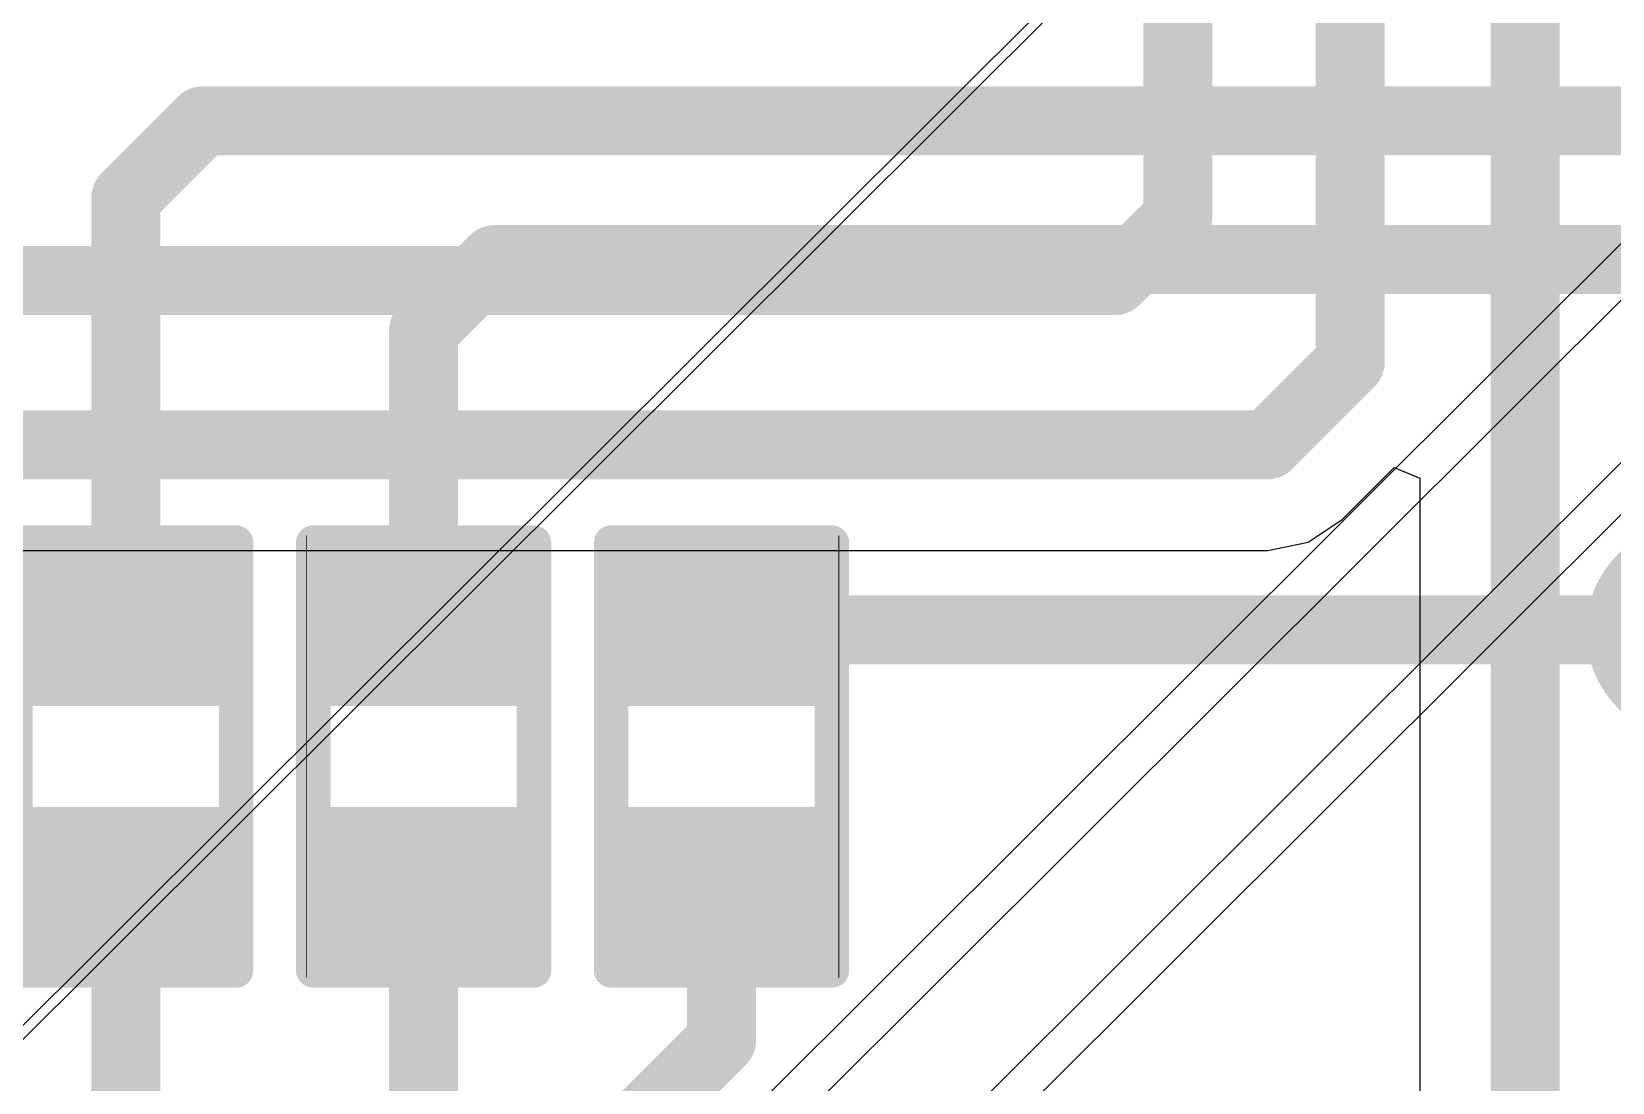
# Model space of a CAD drawing. Header units: inches. Extents: x -5 to 5258, y -4 to 5281.
# Drawn here: x 10.13 to 15.95, y 49.47 to 53.34 of the extents above; entities that cross this region are included whole.
import ezdxf

# ---------------------------------------------------------------- set-up
doc = ezdxf.new("R2010")
doc.units = ezdxf.units.IN
for name, color, linetype in [('Bottom Layer', 5, 'Continuous'), ('Bottom Solder', 6, 'Continuous'), ('Top Layer', 1, 'Continuous'), ('Top Overlay', 2, 'Continuous'), ('Top Paste', 8, 'Continuous'), ('Top Solder', 216, 'Continuous')]:
    doc.layers.add(name, color=color, linetype=linetype)

# ---------------------------------------------------------------- blocks, each defined once
blk = doc.blocks.new('28_UFQFPN__4_4__9')
at = {"layer": 'Top Solder'}
for p in [(-1.7388, 1.7112), (-1.5888, -1.2888), (-1.2888, 2.2112), (-1.2888, -1.5888), (1.7112, 2.2112), (2.2112, 1.7112)]:
    blk.add_line(p, (5248.3728, 5235.4208), dxfattribs=at)
blk = doc.blocks.new('R___0402_44')
at = {"layer": 'Top Layer'}
for points in [[(-0.6985, -0.3175), (-0.6985, 0.3175), (-0.2413, 0.3175), (-0.2413, -0.3175)], [(0.2413, -0.3175), (0.2413, 0.3175), (0.6985, 0.3175), (0.6985, -0.3175)]]:
    blk.add_hatch(color=1, dxfattribs=at).paths.add_polyline_path(points)
at = {"layer": 'Top Paste'}
for points in [[(-0.6985, -0.3175), (-0.6985, 0.3175), (-0.2413, 0.3175), (-0.2413, -0.3175)], [(0.2413, -0.3175), (0.2413, 0.3175), (0.6985, 0.3175), (0.6985, -0.3175)]]:
    blk.add_hatch(color=8, dxfattribs=at).paths.add_polyline_path(points)
at = {"layer": 'Top Solder'}
for points in [[(-0.7535, -0.3725), (-0.7535, 0.3725), (-0.1863, 0.3725), (-0.1863, -0.3725)], [(0.1863, -0.3725), (0.1863, 0.3725), (0.7535, 0.3725), (0.7535, -0.3725)]]:
    blk.add_hatch(color=216, dxfattribs=at).paths.add_polyline_path(points)
at = {"layer": 'Top Overlay'}
for points in [[(-0.7874, -0.4064, 0.127, 0.127, 0), (-0.7874, 0.4064, 0.127, 0.127, 0)], [(0.7874, 0.4064, 0.127, 0.127, 0), (-0.7874, 0.4064, 0.127, 0.127, 0)], [(0.7874, -0.4064, 0.127, 0.127, 0), (0.7874, 0.4064, 0.127, 0.127, 0)], [(0.7874, -0.4064, 0.127, 0.127, 0), (-0.7874, -0.4064, 0.127, 0.127, 0)], [(0.8128, -0.4318, 0.00323, 0.00323, 0), (-0.8128, -0.4318, 0.00323, 0.00323, 0)]]:
    blk.add_lwpolyline(points, format="xyseb", dxfattribs=at)
for points in [[(-0.8191, 0.4064, 0.0635, 0.0635, 1), (-0.7556, 0.4064, 0.0635, 0.0635, 1)], [(-0.8191, 0.4064, 0.0635, 0.0635, 1), (-0.7556, 0.4064, 0.0635, 0.0635, 1)], [(0.7556, 0.4064, 0.0635, 0.0635, 1), (0.8191, 0.4064, 0.0635, 0.0635, 1)], [(0.7556, 0.4064, 0.0635, 0.0635, 1), (0.8191, 0.4064, 0.0635, 0.0635, 1)], [(-0.8191, -0.4064, 0.0635, 0.0635, 1), (-0.7556, -0.4064, 0.0635, 0.0635, 1)], [(-0.8191, -0.4064, 0.0635, 0.0635, 1), (-0.7556, -0.4064, 0.0635, 0.0635, 1)], [(0.7556, -0.4064, 0.0635, 0.0635, 1), (0.8191, -0.4064, 0.0635, 0.0635, 1)], [(0.7556, -0.4064, 0.0635, 0.0635, 1), (0.8191, -0.4064, 0.0635, 0.0635, 1)], [(-0.8136, -0.4318, 0.00161, 0.00161, 1), (-0.812, -0.4318, 0.00161, 0.00161, 1)], [(0.812, -0.4318, 0.00161, 0.00161, 1), (0.8136, -0.4318, 0.00161, 0.00161, 1)]]:
    blk.add_lwpolyline(points, format="xyseb", close=True, dxfattribs=at)
blk = doc.blocks.new('R___0402_45')
at = {"layer": 'Top Layer'}
for points in [[(-0.6985, -0.3175), (-0.6985, 0.3175), (-0.2413, 0.3175), (-0.2413, -0.3175)], [(0.2413, -0.3175), (0.2413, 0.3175), (0.6985, 0.3175), (0.6985, -0.3175)]]:
    blk.add_hatch(color=1, dxfattribs=at).paths.add_polyline_path(points)
at = {"layer": 'Top Paste'}
for points in [[(-0.6985, -0.3175), (-0.6985, 0.3175), (-0.2413, 0.3175), (-0.2413, -0.3175)], [(0.2413, -0.3175), (0.2413, 0.3175), (0.6985, 0.3175), (0.6985, -0.3175)]]:
    blk.add_hatch(color=8, dxfattribs=at).paths.add_polyline_path(points)
at = {"layer": 'Top Solder'}
for points in [[(-0.7535, -0.3725), (-0.7535, 0.3725), (-0.1863, 0.3725), (-0.1863, -0.3725)], [(0.1863, -0.3725), (0.1863, 0.3725), (0.7535, 0.3725), (0.7535, -0.3725)]]:
    blk.add_hatch(color=216, dxfattribs=at).paths.add_polyline_path(points)
at = {"layer": 'Top Overlay'}
for points in [[(-0.7874, 0.4064, 0.127, 0.127, 0), (-0.7874, -0.4064, 0.127, 0.127, 0)], [(-0.7874, 0.4064, 0.127, 0.127, 0), (0.7874, 0.4064, 0.127, 0.127, 0)], [(0.7874, 0.4064, 0.127, 0.127, 0), (0.7874, -0.4064, 0.127, 0.127, 0)], [(-0.7874, -0.4064, 0.127, 0.127, 0), (0.7874, -0.4064, 0.127, 0.127, 0)], [(-0.8128, -0.4318, 0.00323, 0.00323, 0), (0.8128, -0.4318, 0.00323, 0.00323, 0)]]:
    blk.add_lwpolyline(points, format="xyseb", dxfattribs=at)
for points in [[(-0.8191, 0.4064, 0.0635, 0.0635, 1), (-0.7556, 0.4064, 0.0635, 0.0635, 1)], [(-0.8191, 0.4064, 0.0635, 0.0635, 1), (-0.7556, 0.4064, 0.0635, 0.0635, 1)], [(0.7556, 0.4064, 0.0635, 0.0635, 1), (0.8191, 0.4064, 0.0635, 0.0635, 1)], [(0.7556, 0.4064, 0.0635, 0.0635, 1), (0.8191, 0.4064, 0.0635, 0.0635, 1)], [(-0.8191, -0.4064, 0.0635, 0.0635, 1), (-0.7556, -0.4064, 0.0635, 0.0635, 1)], [(-0.8191, -0.4064, 0.0635, 0.0635, 1), (-0.7556, -0.4064, 0.0635, 0.0635, 1)], [(0.7556, -0.4064, 0.0635, 0.0635, 1), (0.8191, -0.4064, 0.0635, 0.0635, 1)], [(0.7556, -0.4064, 0.0635, 0.0635, 1), (0.8191, -0.4064, 0.0635, 0.0635, 1)], [(-0.8136, -0.4318, 0.00161, 0.00161, 1), (-0.812, -0.4318, 0.00161, 0.00161, 1)], [(0.812, -0.4318, 0.00161, 0.00161, 1), (0.8136, -0.4318, 0.00161, 0.00161, 1)]]:
    blk.add_lwpolyline(points, format="xyseb", close=True, dxfattribs=at)
blk = doc.blocks.new('R___0402_61')
at = {"layer": 'Top Layer'}
for points in [[(-0.6985, -0.3175), (-0.6985, 0.3175), (-0.2413, 0.3175), (-0.2413, -0.3175)], [(0.2413, -0.3175), (0.2413, 0.3175), (0.6985, 0.3175), (0.6985, -0.3175)]]:
    blk.add_hatch(color=1, dxfattribs=at).paths.add_polyline_path(points)
at = {"layer": 'Top Paste'}
for points in [[(-0.6985, -0.3175), (-0.6985, 0.3175), (-0.2413, 0.3175), (-0.2413, -0.3175)], [(0.2413, -0.3175), (0.2413, 0.3175), (0.6985, 0.3175), (0.6985, -0.3175)]]:
    blk.add_hatch(color=8, dxfattribs=at).paths.add_polyline_path(points)
at = {"layer": 'Top Solder'}
for points in [[(-0.7535, -0.3725), (-0.7535, 0.3725), (-0.1863, 0.3725), (-0.1863, -0.3725)], [(0.1863, -0.3725), (0.1863, 0.3725), (0.7535, 0.3725), (0.7535, -0.3725)]]:
    blk.add_hatch(color=216, dxfattribs=at).paths.add_polyline_path(points)
at = {"layer": 'Top Overlay'}
for points in [[(-0.7874, -0.4064, 0.127, 0.127, 0), (-0.7874, 0.4064, 0.127, 0.127, 0)], [(0.7874, 0.4064, 0.127, 0.127, 0), (-0.7874, 0.4064, 0.127, 0.127, 0)], [(0.7874, -0.4064, 0.127, 0.127, 0), (0.7874, 0.4064, 0.127, 0.127, 0)], [(0.7874, -0.4064, 0.127, 0.127, 0), (-0.7874, -0.4064, 0.127, 0.127, 0)], [(0.8128, -0.4318, 0.00323, 0.00323, 0), (-0.8128, -0.4318, 0.00323, 0.00323, 0)]]:
    blk.add_lwpolyline(points, format="xyseb", dxfattribs=at)
for points in [[(-0.8191, 0.4064, 0.0635, 0.0635, 1), (-0.7556, 0.4064, 0.0635, 0.0635, 1)], [(-0.8191, 0.4064, 0.0635, 0.0635, 1), (-0.7556, 0.4064, 0.0635, 0.0635, 1)], [(0.7556, 0.4064, 0.0635, 0.0635, 1), (0.8191, 0.4064, 0.0635, 0.0635, 1)], [(0.7556, 0.4064, 0.0635, 0.0635, 1), (0.8191, 0.4064, 0.0635, 0.0635, 1)], [(-0.8191, -0.4064, 0.0635, 0.0635, 1), (-0.7556, -0.4064, 0.0635, 0.0635, 1)], [(-0.8191, -0.4064, 0.0635, 0.0635, 1), (-0.7556, -0.4064, 0.0635, 0.0635, 1)], [(0.7556, -0.4064, 0.0635, 0.0635, 1), (0.8191, -0.4064, 0.0635, 0.0635, 1)], [(0.7556, -0.4064, 0.0635, 0.0635, 1), (0.8191, -0.4064, 0.0635, 0.0635, 1)], [(-0.8136, -0.4318, 0.00161, 0.00161, 1), (-0.812, -0.4318, 0.00161, 0.00161, 1)], [(0.812, -0.4318, 0.00161, 0.00161, 1), (0.8136, -0.4318, 0.00161, 0.00161, 1)]]:
    blk.add_lwpolyline(points, format="xyseb", close=True, dxfattribs=at)

msp = doc.modelspace()

# ---------------------------------------------------------------- hatches: boundary and pattern name
at = {"layer": 'Bottom Solder'}
h = msp.add_hatch(color=6, dxfattribs=at)
edge = h.paths.add_edge_path()
edge.add_arc((16.256, 51.1302), 0.4016, 0, 360)
at = {"layer": 'Top Solder'}
h = msp.add_hatch(color=216, dxfattribs=at)
edge = h.paths.add_edge_path()
edge.add_arc((16.256, 51.1302), 0.4016, 0, 360)

# ---------------------------------------------------------------- linework, layer by layer
at = {"layer": 'Bottom Layer'}
for p, q in [((14.9568, 51.5413), (15.1481, 51.7325)), ((15.1481, 51.7325), (15.2419, 51.6937)), ((15.2419, 51.6937), (15.2419, 49.1367)), ((14.8308, 51.4571), (14.9568, 51.5413)), ((14.6821, 51.4275), (14.8308, 51.4571)), ((8.6793, 51.4275), (14.6821, 51.4275))]:
    msp.add_line(p, q, dxfattribs=at)
for points in [[(14.986, 52.1199, 0.254, 0.254, 0), (14.986, 69.8225, 0.254, 0.254, 0)], [(14.351, 52.6513, 0.254, 0.254, 0), (14.351, 57.573, 0.254, 0.254, 0)], [(15.6304, 48.7577, 0.254, 0.254, 0), (15.6304, 54.2877, 0.254, 0.254, 0)], [(14.1205, 52.4208, 0.254, 0.254, 0), (14.351, 52.6513, 0.254, 0.254, 0)], [(2.0817, 52.4208, 0.254, 0.254, 0), (14.1205, 52.4208, 0.254, 0.254, 0)], [(14.6821, 51.816, 0.254, 0.254, 0), (14.986, 52.1199, 0.254, 0.254, 0)], [(8.2843, 51.816, 0.254, 0.254, 0), (14.6821, 51.816, 0.254, 0.254, 0)]]:
    msp.add_lwpolyline(points, format="xyseb", dxfattribs=at)
for points in [[(14.2875, 52.6513, 0.127, 0.127, 1), (14.4145, 52.6513, 0.127, 0.127, 1)], [(14.2875, 52.6513, 0.127, 0.127, 1), (14.4145, 52.6513, 0.127, 0.127, 1)], [(14.057, 52.4208, 0.127, 0.127, 1), (14.184, 52.4208, 0.127, 0.127, 1)], [(14.057, 52.4208, 0.127, 0.127, 1), (14.184, 52.4208, 0.127, 0.127, 1)], [(14.9225, 52.1199, 0.127, 0.127, 1), (15.0495, 52.1199, 0.127, 0.127, 1)], [(14.9225, 52.1199, 0.127, 0.127, 1), (15.0495, 52.1199, 0.127, 0.127, 1)], [(14.6186, 51.816, 0.127, 0.127, 1), (14.7456, 51.816, 0.127, 0.127, 1)], [(14.6186, 51.816, 0.127, 0.127, 1), (14.7456, 51.816, 0.127, 0.127, 1)]]:
    msp.add_lwpolyline(points, format="xyseb", close=True, dxfattribs=at)
at = {"layer": 'Top Layer'}
for points in [[(10.4777, 52.7252, 0.254, 0.254, 0), (10.7615, 53.009, 0.254, 0.254, 0)], [(10.7615, 53.009, 0.254, 0.254, 0), (20.7876, 53.009, 0.254, 0.254, 0)], [(10.4777, 51.1383, 0.254, 0.254, 0), (10.4777, 52.7252, 0.254, 0.254, 0)], [(11.5744, 52.2373, 0.254, 0.254, 0), (11.8346, 52.4976, 0.254, 0.254, 0)], [(11.8346, 52.4976, 0.254, 0.254, 0), (20.5806, 52.4976, 0.254, 0.254, 0)], [(11.5744, 51.1383, 0.254, 0.254, 0), (11.5744, 52.2373, 0.254, 0.254, 0)], [(12.6711, 51.1383, 0.254, 0.254, 0), (12.6752, 51.1343, 0.254, 0.254, 0)], [(12.6752, 51.1343, 0.254, 0.254, 0), (16.256, 51.1343, 0.254, 0.254, 0)], [(10.4777, 49.0369, 0.254, 0.254, 0), (10.4777, 50.1985, 0.254, 0.254, 0)], [(11.5744, 49.315, 0.254, 0.254, 0), (11.5744, 50.1985, 0.254, 0.254, 0)], [(12.6711, 49.6229, 0.254, 0.254, 0), (12.6711, 50.1985, 0.254, 0.254, 0)], [(10.881, 47.8328, 0.254, 0.254, 0), (12.6711, 49.6229, 0.254, 0.254, 0)]]:
    msp.add_lwpolyline(points, format="xyseb", dxfattribs=at)
for points in [[(10.698, 53.009, 0.127, 0.127, 1), (10.825, 53.009, 0.127, 0.127, 1)], [(10.698, 53.009, 0.127, 0.127, 1), (10.825, 53.009, 0.127, 0.127, 1)], [(10.4142, 52.7252, 0.127, 0.127, 1), (10.5412, 52.7252, 0.127, 0.127, 1)], [(10.4142, 52.7252, 0.127, 0.127, 1), (10.5412, 52.7252, 0.127, 0.127, 1)], [(11.7711, 52.4976, 0.127, 0.127, 1), (11.8981, 52.4976, 0.127, 0.127, 1)], [(11.7711, 52.4976, 0.127, 0.127, 1), (11.8981, 52.4976, 0.127, 0.127, 1)], [(11.5109, 52.2373, 0.127, 0.127, 1), (11.6379, 52.2373, 0.127, 0.127, 1)], [(11.5109, 52.2373, 0.127, 0.127, 1), (11.6379, 52.2373, 0.127, 0.127, 1)], [(10.4142, 51.1383, 0.127, 0.127, 1), (10.5412, 51.1383, 0.127, 0.127, 1)], [(11.5109, 51.1383, 0.127, 0.127, 1), (11.6379, 51.1383, 0.127, 0.127, 1)], [(12.6076, 51.1383, 0.127, 0.127, 1), (12.7346, 51.1383, 0.127, 0.127, 1)], [(12.6117, 51.1343, 0.127, 0.127, 1), (12.7387, 51.1343, 0.127, 0.127, 1)], [(12.6117, 51.1343, 0.127, 0.127, 1), (12.7387, 51.1343, 0.127, 0.127, 1)], [(10.4142, 50.1985, 0.127, 0.127, 1), (10.5412, 50.1985, 0.127, 0.127, 1)], [(11.5109, 50.1985, 0.127, 0.127, 1), (11.6379, 50.1985, 0.127, 0.127, 1)], [(12.6076, 50.1985, 0.127, 0.127, 1), (12.7346, 50.1985, 0.127, 0.127, 1)], [(12.6076, 49.6229, 0.127, 0.127, 1), (12.7346, 49.6229, 0.127, 0.127, 1)], [(12.6076, 49.6229, 0.127, 0.127, 1), (12.7346, 49.6229, 0.127, 0.127, 1)]]:
    msp.add_lwpolyline(points, format="xyseb", close=True, dxfattribs=at)

# ---------------------------------------------------------------- block references
msp.add_blockref('28_UFQFPN__4_4__9', (9.381, 45.4677))
for name, p, rotation in [('R___0402_61', (10.4777, 50.6684), 270), ('R___0402_44', (11.5744, 50.6684), 270), ('R___0402_45', (12.6711, 50.6684), 90)]:
    msp.add_blockref(name, p, dxfattribs=dict(rotation=rotation))

doc.saveas('drawing.dxf')
